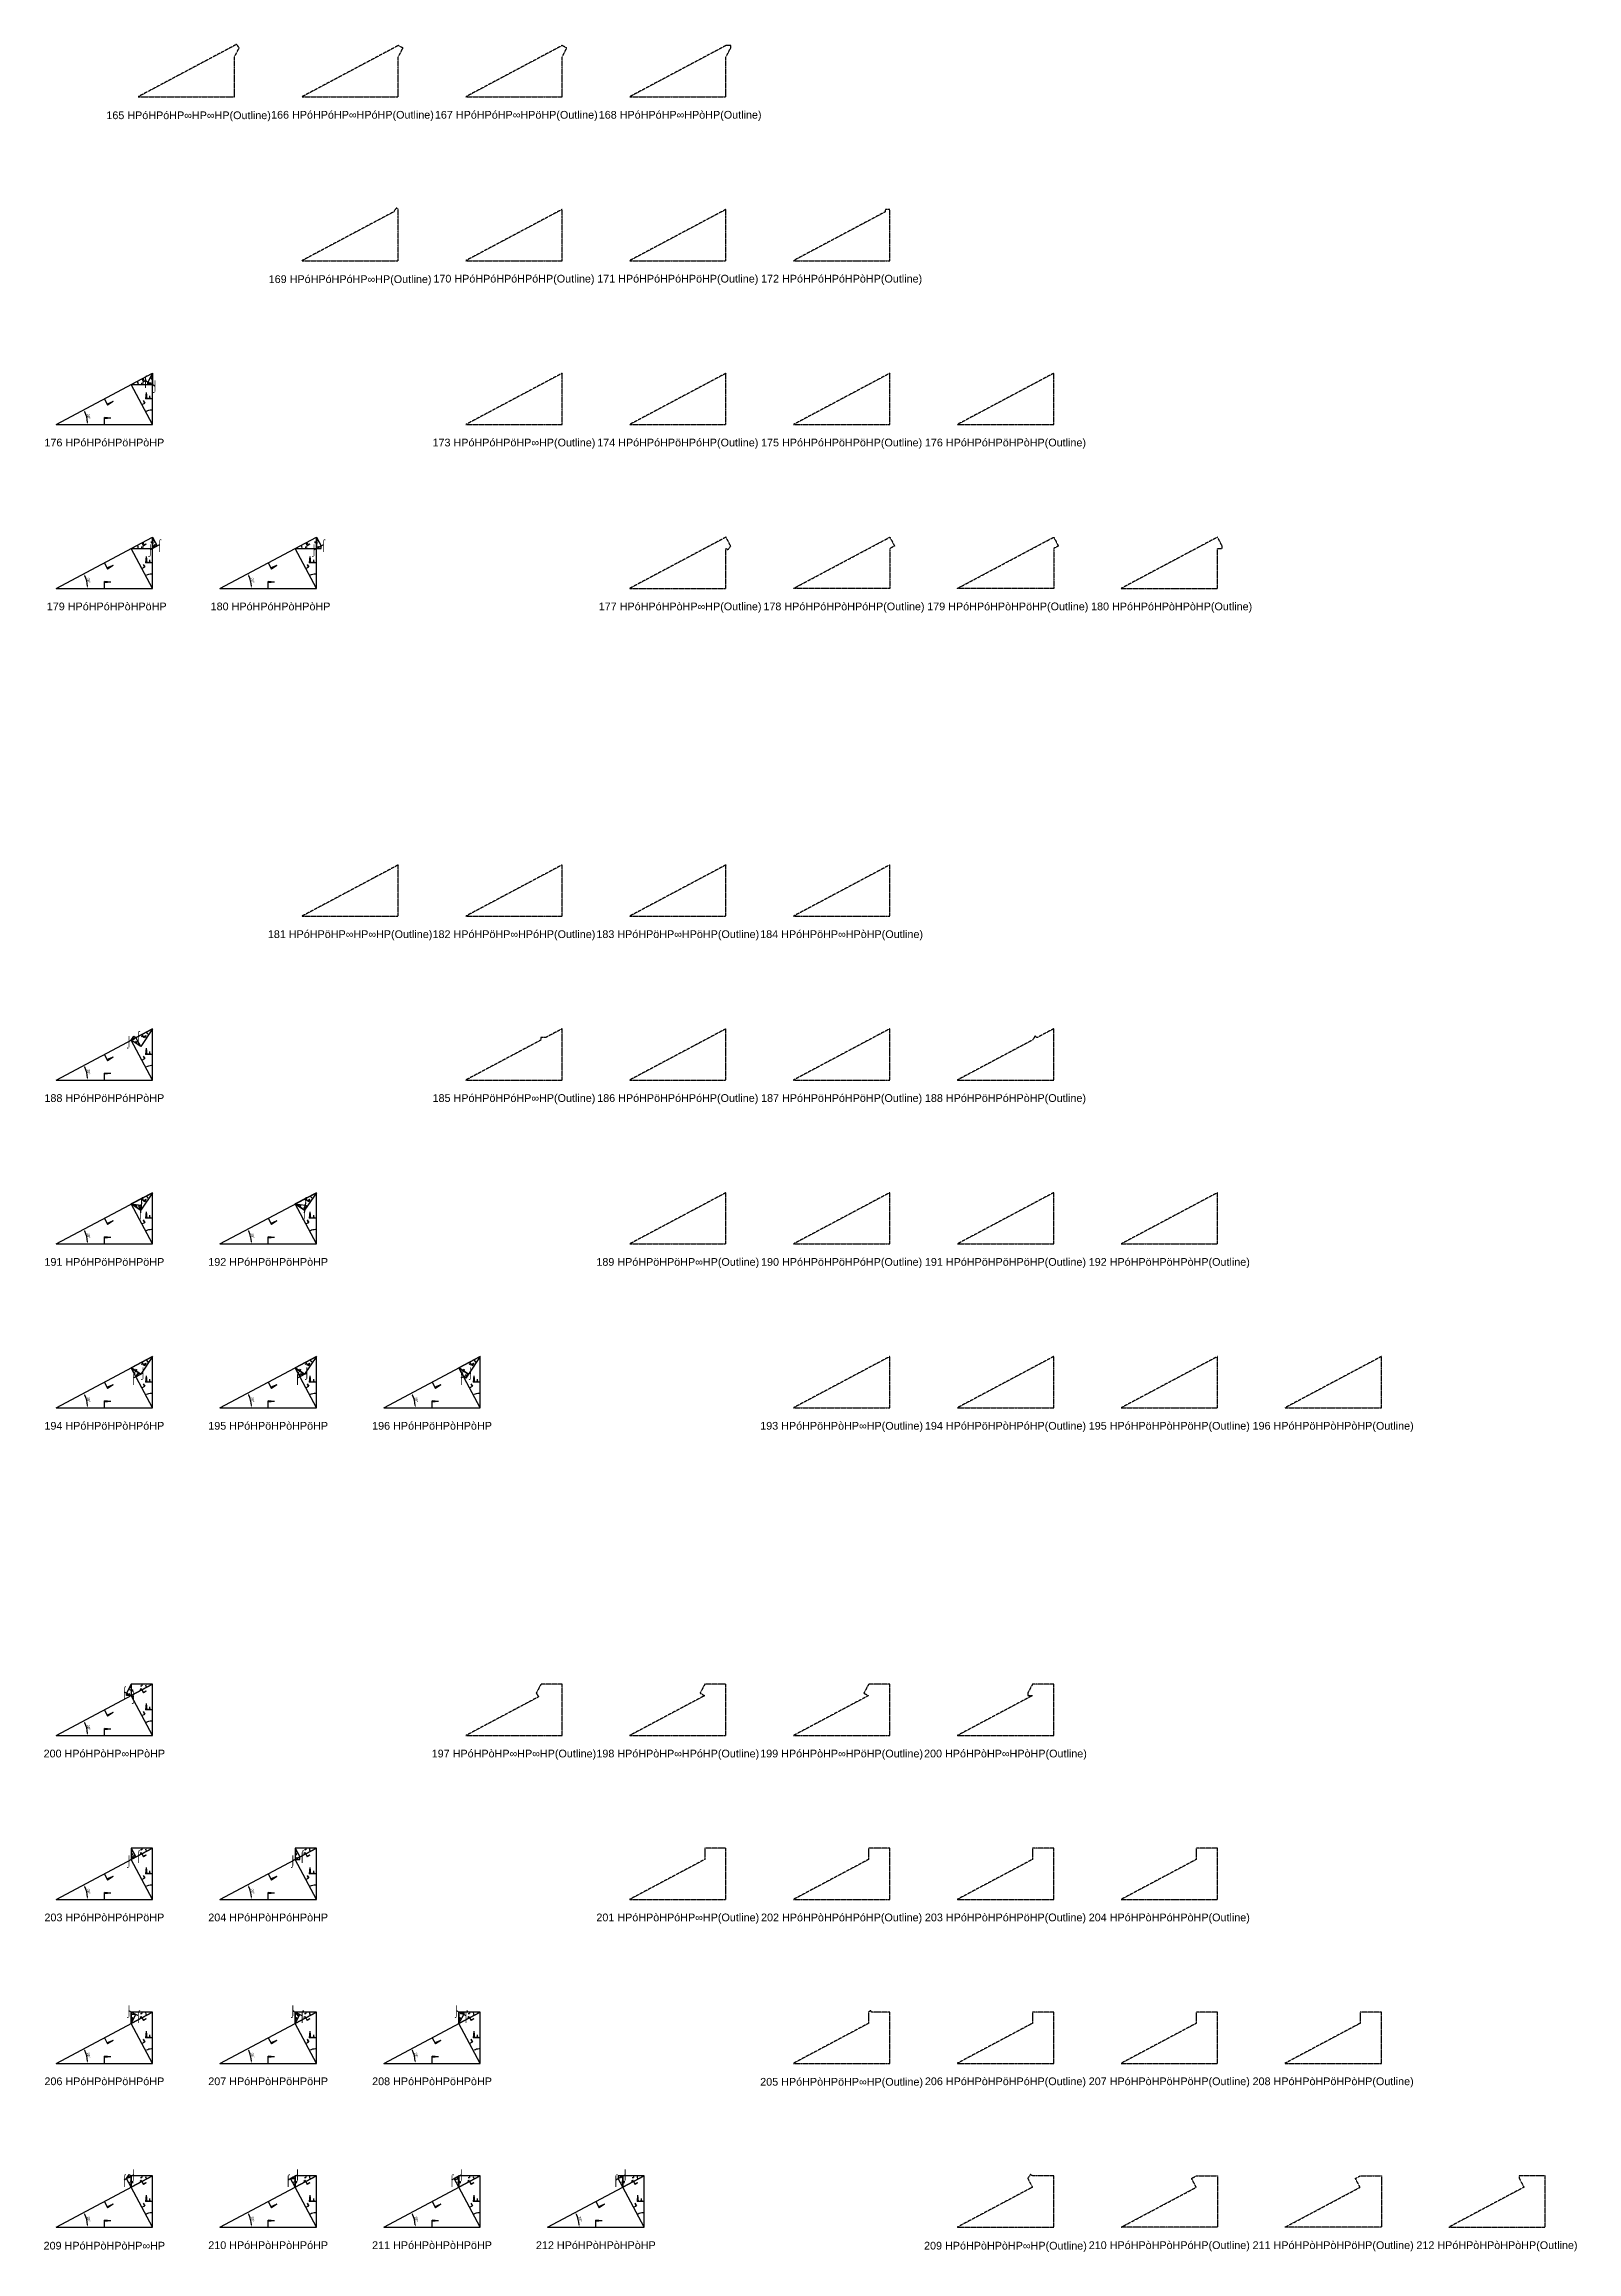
# Model space of a CAD drawing. Header units: millimetres. Extents: x 130683 to 598801, y -2841579 to 24518.
# Drawn here: x 307424 to 545818, y -1771084 to -1427787 of the extents above; entities that cross this region are included whole.
import ezdxf
from ezdxf.enums import TextEntityAlignment as Align

# ---------------------------------------------------------------- set-up
doc = ezdxf.new("R2010")
doc.units = ezdxf.units.MM
doc.header["$PDMODE"] = 35
doc.linetypes.add('DASHED', pattern=[19.05, 12.7, -6.35])
for name, color, linetype in [('BASE', 170, 'Continuous'), ('HYPOTENUSE', 20, 'Continuous'), ('PERPENDICULAR', 90, 'Continuous')]:
    doc.layers.add(name, color=color, linetype=linetype)
doc.styles.add('Arial', font='arial_0.ttf')
doc.dimstyles.new('ISO-25', dxfattribs={"dimtxt": 250, "dimasz": 100, "dimexe": 1.25, "dimexo": 0.625, "dimgap": 100, "dimtad": 1, "dimdec": 0, "dimtxsty": 'Arial', "dimcen": 2.5, "dimadec": 0, "dimazin": 0, "dimtfac": 1, "dimtdec": 0, "dimtmove": 0, "dimatfit": 3, "dimfxl": 1, "dimarcsym": 0})

# ---------------------------------------------------------------- blocks, each defined once
blk = doc.blocks.new('*D11')
at = {"color": 0, "lineweight": -2, "ltscale": 100, "transparency": 16777216}
blk.add_arc((0, 0), 4906, 4.08845, 23.91155, dxfattribs=at)
at = {"color": 0, "ltscale": 100, "transparency": 16777216}
for points in [[(4432, 1963), (4537, 2014), (4332, 2303)], [(4952, 352), (4835, 348), (4906, 0)]]:
    blk.add_solid(points, dxfattribs=at)
at = {"layer": 'Defpoints', "color": 0, "ltscale": 100, "transparency": 16777216}
for p in [(15000, 7976), (0, 0), (0, 0), (4841, 796), (15000, 0)]:
    blk.add_point(p, dxfattribs=at)
at = {"color": 0, "ltscale": 100, "transparency": 16777216, "insert": (5055, 1260), "char_height": 400, "attachment_point": 5, "rotation": 284, "style": 'Arial'}
blk.add_mtext('28°', dxfattribs=at)
blk = doc.blocks.new('SanjoyNathGeometrifyingTrigonometryFundamentalLockedSet')
at = {"color": 242, "linetype": 'DASHED', "ltscale": 100, "true_color": 0xcd2027}
for p, q in [((7500, 3987.8), (8016.4, 3016.6)), ((8852.4, 3574.3), (7922.5, 3193.2)), ((8852.4, 3574.3), (8016.4, 3016.6))]:
    blk.add_line(p, q, dxfattribs=at)
at = {"color": 114, "linetype": 'DASHED', "ltscale": 100, "true_color": 0x139b48}
for p, q in [((14000, 4987.8), (13900, 3987.8)), ((15000, 3987.8), (13900, 3987.8)), ((14000, 4987.8), (14100, 3987.8))]:
    blk.add_line(p, q, dxfattribs=at)
at = {"color": 159, "linetype": 'DASHED', "ltscale": 100, "true_color": 0x22346e}
for p, q in [((7500, 0), (7500, 1100)), ((8500, 1000), (7500, 1100)), ((8500, 1000), (7500, 900))]:
    blk.add_line(p, q, dxfattribs=at)
at = {"layer": 'BASE'}
blk.add_line((0, 0), (15000, 0), dxfattribs=at)
at = {"layer": 'HYPOTENUSE'}
blk.add_line((0, 0), (15000, 7975.6), dxfattribs=at)
at = {"layer": 'PERPENDICULAR'}
blk.add_line((15000, 0), (15000, 7975.6), dxfattribs=at)
at = {"color": 4, "ltscale": 100}
dim = blk.add_angular_dim_2l(base=(4841, 795.6), line1=((0, 0), (15000, 0)), line2=((0, 0), (15000, 7975.6)), dimstyle='ISO-25', override={"dimtxt": 400, "dimasz": 350, "dimgap": 100}, dxfattribs=at)
dim.commit()
dim.dimension.update_dxf_attribs({"geometry": '*D11', "text_midpoint": (5055.4, 1260.5)})

msp = doc.modelspace()

# ---------------------------------------------------------------- linework, layer by layer
at = {"linetype": 'DASHED', "ltscale": 70}
for p, q in [((323194, -1480146), (324652, -1480921)), ((325380, -1505628), (323923, -1506403)), ((350863, -1505628), (349406, -1506403)), ((322074, -1582077), (320617, -1582852)), ((322568, -1607893), (322396, -1609534)), ((348051, -1607893), (347878, -1609534)), ((321346, -1635188), (322803, -1634413)), ((346829, -1635188), (348286, -1634413)), ((372311, -1635188), (373769, -1634413)), ((319888, -1684008), (321346, -1684783)), ((322074, -1709491), (320617, -1710266)), ((347557, -1709491), (346100, -1710266)), ((322074, -1734378), (320617, -1733603)), ((347557, -1734378), (346100, -1733603)), ((373040, -1734378), (371583, -1733603)), ((319888, -1759861), (321346, -1759086)), ((345371, -1759861), (346829, -1759086)), ((370854, -1759861), (372311, -1759086)), ((396337, -1759861), (397794, -1759086))]:
    msp.add_line(p, q, dxfattribs=at)
at = {"linetype": 'DASHED'}
for points in [[(337029, -1428003), (322029, -1435979), (337029, -1435979), (337029, -1429761), (337758, -1428391), (337350, -1427787)], [(362512, -1428003), (347512, -1435979), (362512, -1435979), (362512, -1429761), (363240, -1428391)], [(387995, -1428003), (372995, -1435979), (387995, -1435979), (387995, -1429761), (388723, -1428391)], [(414206, -1428003), (413477, -1428003), (398477, -1435979), (413477, -1435979), (413477, -1429761), (414206, -1428391)], [(362191, -1453269), (361783, -1453874), (347512, -1461462), (362512, -1461462), (362512, -1453486)], [(387995, -1453486), (372995, -1461462), (387995, -1461462)], [(413477, -1453486), (398477, -1461462), (413477, -1461462)], [(438232, -1453874), (423960, -1461462), (438960, -1461462), (438960, -1453486), (438232, -1453486)], [(387995, -1478969), (372995, -1486945), (387995, -1486945)], [(413477, -1486945), (413477, -1478969), (398477, -1486945)], [(438960, -1486945), (438960, -1478969), (423960, -1486945)], [(464443, -1478969), (449443, -1486945), (464443, -1486945)], [(414206, -1505822), (413477, -1504452), (398477, -1512427), (413477, -1512427), (413477, -1506210), (413799, -1506426)], [(438960, -1506210), (438960, -1512427), (423960, -1512427), (438960, -1504452), (439689, -1505822)], [(464443, -1506210), (464443, -1512427), (449443, -1512427), (464443, -1504452), (465172, -1505822)], [(490655, -1505822), (489926, -1504452), (474926, -1512427), (489926, -1512427), (489926, -1506210), (490655, -1506210)], [(358846, -1557320), (358862, -1557358), (347512, -1563393), (362512, -1563393), (362512, -1555417), (359206, -1557175)], [(387995, -1555417), (372995, -1563393), (387995, -1563393)], [(413477, -1555417), (398477, -1563393), (413477, -1563393)], [(438960, -1555417), (423960, -1563393), (438960, -1563393)], [(387995, -1580900), (385417, -1582271), (384689, -1582271), (384689, -1582658), (372995, -1588876), (387995, -1588876)], [(413477, -1580900), (398477, -1588876), (413477, -1588876)], [(438960, -1580900), (423960, -1588876), (438960, -1588876)], [(464443, -1580900), (461866, -1582271), (461544, -1582054), (461137, -1582658), (449443, -1588876), (464443, -1588876)], [(413477, -1606383), (398477, -1614359), (413477, -1614359)], [(438960, -1606383), (423960, -1614359), (438960, -1614359)], [(464443, -1606383), (449443, -1614359), (464443, -1614359)], [(489926, -1606383), (474926, -1614359), (489926, -1614359)], [(438960, -1631866), (423960, -1639842), (438960, -1639842)], [(464443, -1631866), (449443, -1639842), (464443, -1639842)], [(489926, -1631866), (474926, -1639842), (489926, -1639842)], [(515409, -1631866), (500409, -1639842), (515409, -1639842)], [(384345, -1684772), (372995, -1690807), (387995, -1690807), (387995, -1682832), (384689, -1682832), (383960, -1684202)], [(410171, -1684589), (398477, -1690807), (413477, -1690807), (413477, -1682832), (410171, -1682832), (409443, -1684202)], [(435654, -1684589), (423960, -1690807), (438960, -1690807), (438960, -1682832), (435654, -1682832), (434925, -1684202)], [(460408, -1684589), (461137, -1684589), (449443, -1690807), (464443, -1690807), (464443, -1682832), (461137, -1682832), (460408, -1684202)], [(410171, -1710072), (398477, -1716290), (413477, -1716290), (413477, -1708314), (410171, -1708314)], [(435654, -1708314), (435654, -1710072), (423960, -1716290), (438960, -1716290), (438960, -1708314)], [(461137, -1710072), (449443, -1716290), (464443, -1716290), (464443, -1708314), (461137, -1708314)], [(486620, -1710072), (474926, -1716290), (489926, -1716290), (489926, -1708314), (486620, -1708314)], [(435654, -1733797), (435654, -1735555), (423960, -1741773), (438960, -1741773), (438960, -1733797), (436121, -1733797), (435975, -1733581)], [(461137, -1733797), (461137, -1735555), (449443, -1741773), (464443, -1741773), (464443, -1733797)], [(486620, -1733797), (486620, -1735555), (474926, -1741773), (489926, -1741773), (489926, -1733797)], [(515409, -1733797), (512103, -1733797), (512103, -1735555), (500409, -1741773), (515409, -1741773)], [(460408, -1759667), (461137, -1761038), (449443, -1767256), (464443, -1767256), (464443, -1759280), (461137, -1759280), (460816, -1759063)], [(486620, -1759280), (489926, -1759280), (489926, -1767256), (474926, -1767256), (486620, -1761038), (485891, -1759667)], [(512103, -1759280), (515409, -1759280), (515409, -1767256), (500409, -1767256), (512103, -1761038), (511374, -1759667)], [(536857, -1759667), (537585, -1761038), (525892, -1767256), (540892, -1767256), (540892, -1759280), (536857, -1759280)]]:
    msp.add_lwpolyline(points, close=True, dxfattribs=at)

# ---------------------------------------------------------------- block references
for p in [(309287, -1486945), (309287, -1512427), (334770, -1512427), (309287, -1588876), (309287, -1614359), (334770, -1614359), (309287, -1639842), (334770, -1639842), (360253, -1639842), (309287, -1690807), (309287, -1716290), (334770, -1716290), (309287, -1741773), (334770, -1741773), (360253, -1741773), (309287, -1767256), (334770, -1767256), (360253, -1767256), (385736, -1767256)]:
    msp.add_blockref('SanjoyNathGeometrifyingTrigonometryFundamentalLockedSet', p, dxfattribs=at)
at = {"linetype": 'DASHED', "ltscale": 100}
for p, xscale, yscale, zscale, rotation in [((324287, -1486945), -0.4694715627858909, 0.4694715627858909, 0.4694715627858909, 298), ((324287, -1478969), 0.10347319824735, 0.10347319824735, 0.10347319824735, 242), ((324287, -1480727), -0.048577724087638, 0.04857772408763799, 0.048577724087638, 359.9999999999994), ((324287, -1512427), -0.4694715627858909, 0.4694715627858909, 0.4694715627858909, 298), ((324287, -1504452), -0.10347319824735, 0.10347319824735, 0.10347319824735, 118), ((324287, -1506210), -0.04857772408763799, 0.04857772408763799, 0.048577724087638, 236.0000000000012), ((349770, -1512427), -0.4694715627858909, 0.4694715627858909, 0.4694715627858909, 298), ((349770, -1504452), -0.10347319824735, 0.10347319824735, 0.10347319824735, 118), ((324287, -1580900), -0.220403548264628, 0.220403548264628, 0.220403548264628, 55.99999999999988), ((324287, -1588876), -0.4694715627858909, 0.4694715627858909, 0.4694715627858909, 298), ((320981, -1582658), -0.04857772408763799, 0.04857772408763799, 0.048577724087638, 236.0000000000012), ((322439, -1583641), 0.10347319824735, 0.10347319824735, 0.10347319824735, 117.9999999999987), ((324287, -1606383), -0.220403548264628, 0.220403548264628, 0.220403548264628, 55.99999999999988), ((324287, -1614359), -0.4694715627858909, 0.4694715627858909, 0.4694715627858909, 298), ((349770, -1606383), -0.220403548264628, 0.220403548264628, 0.220403548264628, 55.99999999999988), ((349770, -1614359), -0.4694715627858909, 0.4694715627858909, 0.4694715627858909, 298), ((320981, -1608141), -0.103473198247352, 0.103473198247352, 0.103473198247352, 173.9999999999994), ((322439, -1609124), -0.04857772408763798, 0.04857772408763799, 0.04857772408763799, 291.9999999999989), ((346464, -1608141), -0.103473198247352, 0.103473198247352, 0.103473198247352, 173.9999999999994), ((347922, -1609124), 0.04857772408763799, 0.04857772408763799, 0.04857772408763799, 55.99999999999885), ((324287, -1631866), -0.220403548264628, 0.220403548264628, 0.220403548264628, 55.99999999999988), ((324287, -1639842), -0.4694715627858909, 0.4694715627858909, 0.4694715627858909, 298), ((320981, -1633624), 0.103473198247352, 0.103473198247352, 0.103473198247352, 297.9999999999993), ((349770, -1631866), -0.220403548264628, 0.220403548264628, 0.220403548264628, 55.99999999999988), ((349770, -1639842), -0.4694715627858909, 0.4694715627858909, 0.4694715627858909, 298), ((346464, -1633624), 0.103473198247352, 0.103473198247352, 0.103473198247352, 297.9999999999993), ((375253, -1631866), -0.220403548264628, 0.220403548264628, 0.220403548264628, 55.99999999999988), ((375253, -1639842), -0.4694715627858909, 0.4694715627858909, 0.4694715627858909, 298), ((371947, -1633624), 0.103473198247352, 0.103473198247352, 0.103473198247352, 297.9999999999993), ((321710, -1634994), -0.04857772408763799, 0.04857772408763799, 0.048577724087638, 236.0000000000012), ((347922, -1634607), 0.048577724087638, 0.048577724087638, 0.048577724087638, 180), ((373404, -1634607), -0.04857772408763799, 0.04857772408763799, 0.048577724087638, 56.00000000000116), ((320981, -1682832), 0.10347319824735, 0.10347319824735, 0.10347319824735, 242), ((320981, -1684589), -0.048577724087638, 0.04857772408763799, 0.048577724087638, 359.9999999999994), ((324287, -1690807), -0.4694715627858909, 0.4694715627858909, 0.4694715627858909, 298), ((324287, -1682832), 0.220403548264628, 0.220403548264628, 0.220403548264628, 180), ((320981, -1708314), -0.10347319824735, 0.10347319824735, 0.10347319824735, 118), ((324287, -1716290), -0.4694715627858909, 0.4694715627858909, 0.4694715627858909, 298), ((324287, -1708314), 0.220403548264628, 0.220403548264628, 0.220403548264628, 180), ((320981, -1710072), -0.04857772408763799, 0.04857772408763799, 0.048577724087638, 236.0000000000012), ((346464, -1708314), -0.10347319824735, 0.10347319824735, 0.10347319824735, 118), ((349770, -1716290), -0.4694715627858909, 0.4694715627858909, 0.4694715627858909, 298), ((349770, -1708314), 0.220403548264628, 0.220403548264628, 0.220403548264628, 180), ((346464, -1733797), 0.04857772408763799, 0.04857772408763799, 0.04857772408763799, 303.9999999999994), ((320981, -1735555), 0.10347319824735, 0.10347319824735, 0.10347319824735, 62), ((324287, -1741773), -0.4694715627858909, 0.4694715627858909, 0.4694715627858909, 298), ((324287, -1733797), 0.220403548264628, 0.220403548264628, 0.220403548264628, 180), ((321710, -1734185), -0.048577724087638, 0.04857772408763799, 0.048577724087638, 359.9999999999994), ((346464, -1735555), 0.10347319824735, 0.10347319824735, 0.10347319824735, 62), ((349770, -1741773), -0.4694715627858909, 0.4694715627858909, 0.4694715627858909, 298), ((349770, -1733797), 0.220403548264628, 0.220403548264628, 0.220403548264628, 180), ((371947, -1735555), 0.10347319824735, 0.10347319824735, 0.10347319824735, 62), ((375253, -1741773), -0.4694715627858909, 0.4694715627858909, 0.4694715627858909, 298), ((375253, -1733797), 0.220403548264628, 0.220403548264628, 0.220403548264628, 180), ((371947, -1733797), -0.04857772408763798, 0.04857772408763799, 0.04857772408763799, 180), ((320253, -1759667), -0.04857772408763799, 0.04857772408763799, 0.048577724087638, 236.0000000000012), ((320981, -1761038), -0.10347319824735, 0.10347319824735, 0.10347319824735, 298), ((324287, -1767256), -0.4694715627858909, 0.4694715627858909, 0.4694715627858909, 298), ((324287, -1759280), 0.220403548264628, 0.220403548264628, 0.220403548264628, 180), ((346464, -1761038), -0.10347319824735, 0.10347319824735, 0.10347319824735, 298), ((349770, -1767256), -0.4694715627858909, 0.4694715627858909, 0.4694715627858909, 298), ((349770, -1759280), 0.220403548264628, 0.220403548264628, 0.220403548264628, 180), ((371947, -1759280), -0.04857772408763799, 0.04857772408763799, 0.048577724087638, 56.00000000000116), ((371947, -1761038), -0.10347319824735, 0.10347319824735, 0.10347319824735, 298), ((375253, -1767256), -0.4694715627858909, 0.4694715627858909, 0.4694715627858909, 298), ((375253, -1759280), 0.220403548264628, 0.220403548264628, 0.220403548264628, 180), ((397430, -1761038), -0.10347319824735, 0.10347319824735, 0.10347319824735, 298), ((397430, -1759280), 0.048577724087638, 0.048577724087638, 0.048577724087638, 180), ((400736, -1767256), -0.4694715627858909, 0.4694715627858909, 0.4694715627858909, 298), ((400736, -1759280), 0.220403548264628, 0.220403548264628, 0.220403548264628, 180)]:
    msp.add_blockref('SanjoyNathGeometrifyingTrigonometryFundamentalLockedSet', p, dxfattribs=dict(at, xscale=xscale, yscale=yscale, zscale=zscale, rotation=rotation))
for p, xscale, yscale, zscale in [((320981, -1480727), 0.220403548264628, 0.220403548264628, 0.220403548264628), ((320981, -1506210), 0.220403548264628, 0.220403548264628, 0.220403548264628), ((346464, -1506210), 0.220403548264628, 0.220403548264628, 0.220403548264628), ((349770, -1506210), 0.048577724087638, 0.048577724087638, 0.048577724087638), ((346464, -1710072), 0.048577724087638, 0.048577724087638, 0.048577724087638), ((345736, -1759667), 0.048577724087638, 0.048577724087638, 0.048577724087638)]:
    msp.add_blockref('SanjoyNathGeometrifyingTrigonometryFundamentalLockedSet', p, dxfattribs=dict(at, xscale=xscale, yscale=yscale, zscale=zscale))

# ---------------------------------------------------------------- texts
at = {"linetype": 'DASHED', "ltscale": 100, "style": 'Arial'}
for s, p in [('165 HPóHPóHP∞HP∞HP(Outline)', (329893, -1438846)), ('166 HPóHPóHP∞HPóHP(Outline)', (355376, -1438770)), ('167 HPóHPóHP∞HPöHP(Outline)', (380859, -1438770)), ('168 HPóHPóHP∞HPòHP(Outline)', (406342, -1438770)), ('169 HPóHPóHPóHP∞HP(Outline)', (355012, -1464329)), ('170 HPóHPóHPóHPóHP(Outline)', (380495, -1464253)), ('171 HPóHPóHPóHPöHP(Outline)', (405977, -1464253)), ('172 HPóHPóHPóHPòHP(Outline)', (431460, -1464253)), ('⌠', (323194, -1480146)), ('⌡', (324652, -1480921)), ('176 HPóHPóHPöHPòHP', (316787, -1489736)), ('173 HPóHPóHPöHP∞HP(Outline)', (380495, -1489736)), ('174 HPóHPóHPöHPóHP(Outline)', (405977, -1489736)), ('175 HPóHPóHPöHPöHP(Outline)', (431460, -1489736)), ('176 HPóHPóHPöHPòHP(Outline)', (456943, -1489736)), ('⌡', (323923, -1506403)), ('⌠', (325380, -1505628)), ('⌡', (349406, -1506403)), ('⌠', (350863, -1505628)), ('179 HPóHPóHPòHPöHP', (317152, -1515219)), ('180 HPóHPóHPòHPòHP', (342635, -1515219)), ('177 HPóHPóHPòHP∞HP(Outline)', (406342, -1515219)), ('178 HPóHPóHPòHPóHP(Outline)', (431825, -1515219)), ('179 HPóHPóHPòHPöHP(Outline)', (457307, -1515219)), ('180 HPóHPóHPòHPòHP(Outline)', (482790, -1515219)), ('181 HPóHPöHP∞HP∞HP(Outline)', (355012, -1566185)), ('182 HPóHPöHP∞HPóHP(Outline)', (380495, -1566185)), ('183 HPóHPöHP∞HPöHP(Outline)', (405977, -1566185)), ('184 HPóHPöHP∞HPòHP(Outline)', (431460, -1566185)), ('⌡', (320617, -1582852)), ('⌠', (322074, -1582077)), ('188 HPóHPöHPóHPòHP', (316787, -1591667)), ('185 HPóHPöHPóHP∞HP(Outline)', (380495, -1591667)), ('186 HPóHPöHPóHPóHP(Outline)', (405977, -1591667)), ('187 HPóHPöHPóHPöHP(Outline)', (431460, -1591667)), ('188 HPóHPöHPóHPòHP(Outline)', (456943, -1591667)), ('⌡', (322396, -1609534)), ('⌠', (322568, -1607893)), ('⌡', (347878, -1609534)), ('⌠', (348051, -1607893)), ('191 HPóHPöHPöHPöHP', (316787, -1617150)), ('192 HPóHPöHPöHPòHP', (342270, -1617150)), ('189 HPóHPöHPöHP∞HP(Outline)', (405977, -1617150)), ('190 HPóHPöHPöHPóHP(Outline)', (431460, -1617150)), ('191 HPóHPöHPöHPöHP(Outline)', (456943, -1617150)), ('192 HPóHPöHPöHPòHP(Outline)', (482426, -1617150)), ('⌡', (322803, -1634413)), ('⌡', (348286, -1634413)), ('⌡', (373769, -1634413)), ('⌠', (321346, -1635188)), ('⌠', (346829, -1635188)), ('⌠', (372311, -1635188)), ('194 HPóHPöHPòHPóHP', (316787, -1642633)), ('195 HPóHPöHPòHPöHP', (342270, -1642633)), ('196 HPóHPöHPòHPòHP', (367753, -1642633)), ('193 HPóHPöHPòHP∞HP(Outline)', (431460, -1642633)), ('194 HPóHPöHPòHPóHP(Outline)', (456943, -1642633)), ('195 HPóHPöHPòHPöHP(Outline)', (482426, -1642633)), ('196 HPóHPöHPòHPòHP(Outline)', (507909, -1642633)), ('⌠', (319888, -1684008)), ('⌡', (321346, -1684783)), ('200 HPóHPòHP∞HPòHP', (316787, -1693599)), ('197 HPóHPòHP∞HP∞HP(Outline)', (380495, -1693599)), ('198 HPóHPòHP∞HPóHP(Outline)', (405977, -1693599)), ('199 HPóHPòHP∞HPöHP(Outline)', (431460, -1693599)), ('200 HPóHPòHP∞HPòHP(Outline)', (456943, -1693599)), ('⌡', (320617, -1710266)), ('⌠', (322074, -1709491)), ('⌡', (346100, -1710266)), ('⌠', (347557, -1709491)), ('203 HPóHPòHPóHPöHP', (316787, -1719081)), ('204 HPóHPòHPóHPòHP', (342270, -1719081)), ('201 HPóHPòHPóHP∞HP(Outline)', (405977, -1719081)), ('202 HPóHPòHPóHPóHP(Outline)', (431460, -1719081)), ('203 HPóHPòHPóHPöHP(Outline)', (456943, -1719081)), ('204 HPóHPòHPóHPòHP(Outline)', (482426, -1719081)), ('⌡', (320617, -1733603)), ('⌠', (322074, -1734378)), ('⌡', (346100, -1733603)), ('⌠', (347557, -1734378)), ('⌡', (371583, -1733603)), ('⌠', (373040, -1734378)), ('206 HPóHPòHPöHPóHP', (316787, -1744564)), ('207 HPóHPòHPöHPöHP', (342270, -1744564)), ('208 HPóHPòHPöHPòHP', (367753, -1744564)), ('206 HPóHPòHPöHPóHP(Outline)', (456943, -1744564)), ('207 HPóHPòHPöHPöHP(Outline)', (482426, -1744564)), ('208 HPóHPòHPöHPòHP(Outline)', (507909, -1744564)), ('205 HPóHPòHPöHP∞HP(Outline)', (431460, -1744640)), ('⌠', (319888, -1759861)), ('⌡', (321346, -1759086)), ('⌠', (345371, -1759861)), ('⌡', (346829, -1759086)), ('⌠', (370854, -1759861)), ('⌡', (372311, -1759086)), ('⌠', (396337, -1759861)), ('⌡', (397794, -1759086)), ('209 HPóHPòHPòHP∞HP', (316787, -1770123)), ('210 HPóHPòHPòHPóHP', (342270, -1770047)), ('211 HPóHPòHPòHPöHP', (367753, -1770047)), ('212 HPóHPòHPòHPòHP', (393236, -1770047)), ('209 HPóHPòHPòHP∞HP(Outline)', (456943, -1770123)), ('210 HPóHPòHPòHPóHP(Outline)', (482426, -1770047)), ('211 HPóHPòHPòHPöHP(Outline)', (507909, -1770047)), ('212 HPóHPòHPòHPòHP(Outline)', (533392, -1770047))]:
    msp.add_text(s, height=1200, dxfattribs=at).set_placement(p, align=Align.MIDDLE_CENTER)

doc.saveas('drawing.dxf')
